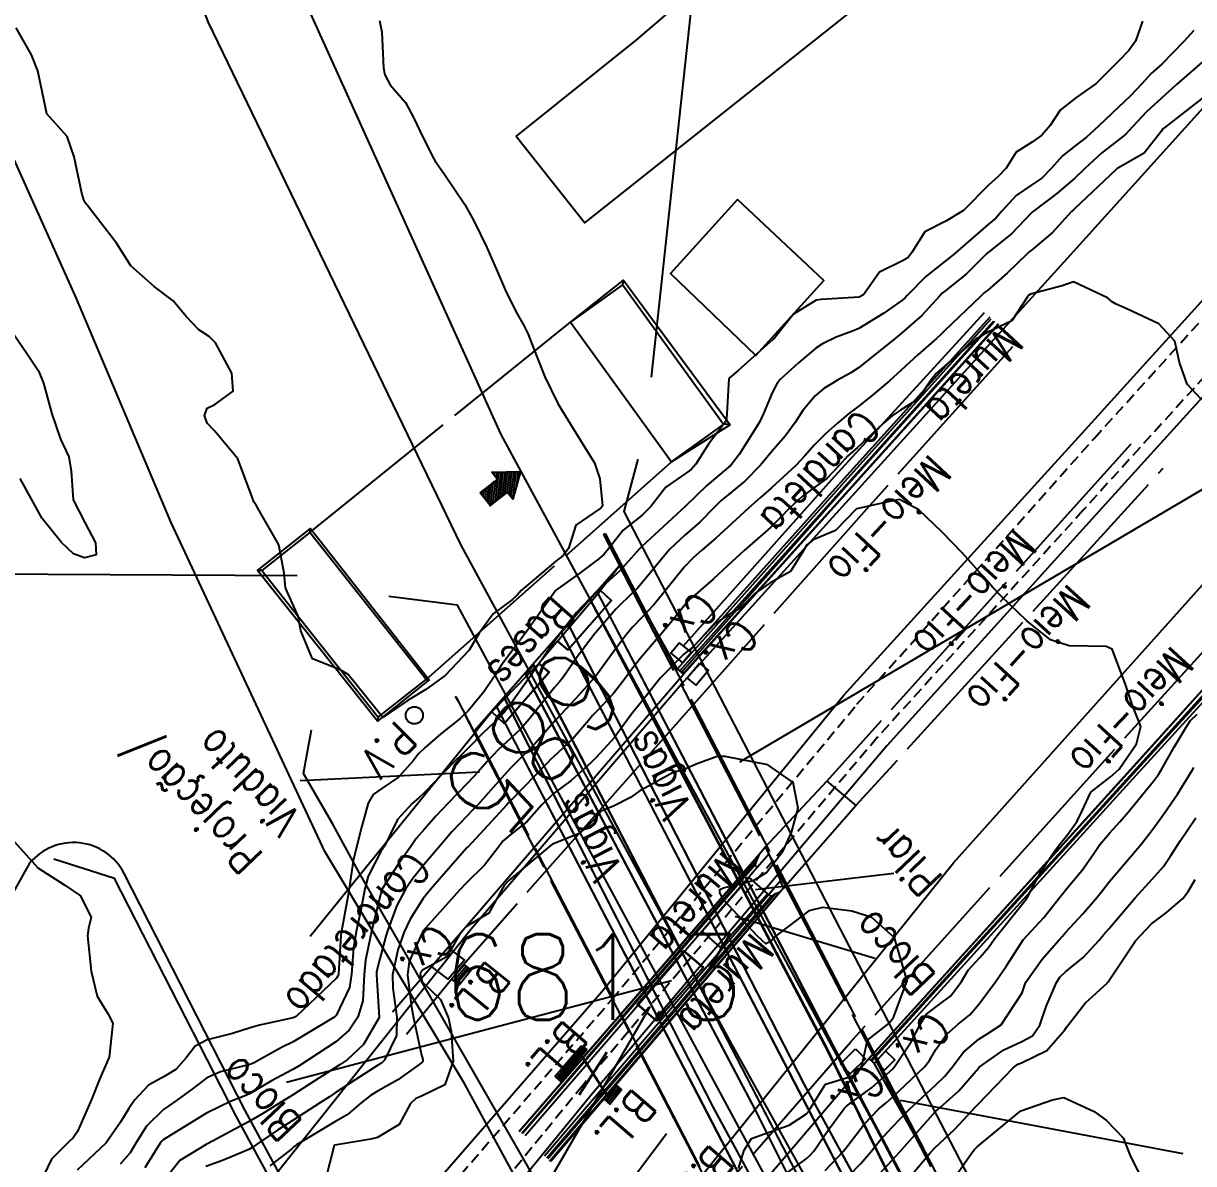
# Model space of a CAD drawing. Header units: metres. Extents: x 292545 to 299085, y 7450245 to 7463078.
# Drawn here: x 297026.9 to 297081.5, y 7452580.2 to 7452633.4 of the extents above; entities that cross this region are included whole.
import ezdxf
from ezdxf.enums import TextEntityAlignment as Align

# ---------------------------------------------------------------- set-up
doc = ezdxf.new("R2010")
doc.units = ezdxf.units.M
for name, pattern in [('CONTINUO', [0]), ('DASHED', [0.75, 0.5, -0.25]), ('TRACEJADO', [8.7, 8, -0.7])]:
    doc.linetypes.add(name, pattern=pattern)
for name, color, linetype in [('B.L.', 45, 'CONTINUO'), ('BASE', 45, 'Continuous'), ('BLOCO', 45, 'Continuous'), ('CAIXA', 45, 'Continuous'), ('CANALETA', 151, 'Continuous'), ('Canteiro', 45, 'DASHED'), ('CONCRETADO', 45, 'CONTINUO'), ('Cotas', 45, 'Continuous'), ('Curvas de Nivel 1m', 11, 'Continuous'), ('Curvas de Nivel 5m', 15, 'Continuous'), ('Edificações', 30, 'Continuous'), ('Linha Férrea', 20, 'Continuous'), ('MEIO-FIO', 45, 'Continuous'), ('MURETA', 30, 'Continuous'), ('P.V.', 45, 'CONTINUO'), ('PASSEIO', 45, 'CONTINUO'), ('Pontes e viadutos', 190, 'Continuous'), ('Pontos Cotados', 45, 'Continuous'), ('TEXTO', 45, 'Continuous'), ('VIADUTO', 190, 'Continuous'), ('Vias Primárias', 230, 'Continuous'), ('VIGA', 190, 'Continuous')]:
    doc.layers.add(name, color=color, linetype=linetype)
doc.styles.add('ROMANS', font='romans', dxfattribs={"height": 0.2})
doc.styles.add('SIMPLEX', font='simplex', dxfattribs={"height": 0.2})
doc.styles.add('Style-STANDARD', font='STANDARD.shx')

# ---------------------------------------------------------------- blocks, each defined once
blk = doc.blocks.new('ELVTXT_47')
at = {"layer": 'Pontos Cotados', "linetype": 'Continuous', "style": 'Style-STANDARD'}
for s, height, p in [('681.3', 4, (0, 4)), ('x', 3, (0, 0))]:
    blk.add_text(s, height=height, dxfattribs=at).set_placement(p, align=Align.MIDDLE_CENTER)

msp = doc.modelspace()

# ---------------------------------------------------------------- hatches: boundary and pattern name
at = {"layer": 'TEXTO'}
msp.add_hatch(color=256, dxfattribs=at).paths.add_polyline_path([(297048.248, 7452611.518), (297049.048, 7452612.142), (297048.784, 7452612.481), (297050.13, 7452612.515), (297049.766, 7452611.219), (297049.502, 7452611.558), (297048.701, 7452610.935)])

# ---------------------------------------------------------------- linework, layer by layer
at = {"layer": 'B.L.', "linetype": 'CONTINUO'}
for points in [[(297046.897, 7452588.801, 681.528), (297047.255, 7452588.554, 681.563), (297047.824, 7452589.246, 681.562), (297047.511, 7452589.477, 681.537)], [(297052.96, 7452585.689, 681.404), (297051.74, 7452584.264, 681.405), (297051.998, 7452584.042, 681.387), (297053.217, 7452585.53, 681.326)]]:
    msp.add_polyline3d(points, close=True, dxfattribs=at)
for points in [[(297047.001, 7452588.729, 0), (297047.595, 7452589.415, 0)], [(297047.076, 7452588.677, 0), (297047.667, 7452589.361, 0)], [(297047.15, 7452588.626, 0), (297047.74, 7452589.307, 0)], [(297051.801, 7452584.212, 0), (297053.011, 7452585.657, 0)], [(297051.869, 7452584.153, 0), (297053.089, 7452585.609, 0)], [(297051.937, 7452584.094, 0), (297053.166, 7452585.562, 0)], [(297054.021, 7452583.213, 681.628), (297054.292, 7452582.982, 681.665), (297054.833, 7452583.668, 681.673), (297054.587, 7452583.877, 681.628)], [(297054.641, 7452583.831, 0), (297054.088, 7452583.156, 0)], [(297054.71, 7452583.772, 0), (297054.157, 7452583.098, 0)], [(297054.778, 7452583.714, 0), (297054.225, 7452583.039, 0)]]:
    msp.add_polyline3d(points, dxfattribs=at)
at = {"layer": 'BASE', "linetype": 'CONTINUO'}
for points in [[(297051.849, 7452604.599, 687.35), (297052.336, 7452604.191, 687.337), (297054.348, 7452606.49, 687.35), (297053.862, 7452606.96, 687.358)], [(297052.335, 7452604.183, 686.635), (297051.849, 7452604.599, 687.35), (297053.862, 7452606.96, 687.358), (297054.368, 7452606.486, 686.682)], [(297052.336, 7452604.191, 687.337), (297052.335, 7452604.183, 686.635), (297054.368, 7452606.486, 686.682), (297054.348, 7452606.49, 687.35)], [(297048.792, 7452601.296, 687.377), (297049.366, 7452600.758, 687.323), (297051.443, 7452603.146, 687.34), (297050.987, 7452603.553, 687.358)], [(297049.366, 7452600.755, 686.645), (297048.792, 7452601.296, 687.377), (297050.987, 7452603.553, 687.358), (297051.456, 7452603.141, 686.658)], [(297049.366, 7452600.758, 687.323), (297049.366, 7452600.755, 686.645), (297051.456, 7452603.141, 686.658), (297051.443, 7452603.146, 687.34)]]:
    msp.add_polyline3d(points, dxfattribs=at)
at = {"layer": 'BLOCO', "linetype": 'CONTINUO'}
for points in [[(297058.594, 7452591.063, 687.305), (297058.589, 7452591.063, 686.331), (297060.776, 7452593.563, 686.328)], [(297060.775, 7452593.556, 687.333), (297060.776, 7452593.563, 686.328), (297061.655, 7452592.797, 686.35)], [(297061.65, 7452592.797, 687.326), (297061.655, 7452592.797, 686.35), (297059.434, 7452590.298, 686.335)], [(297059.435, 7452590.305, 687.3), (297059.434, 7452590.298, 686.335), (297058.589, 7452591.063, 686.331)], [(297055.577, 7452587.654, 687.281), (297055.571, 7452587.652, 686.316), (297057.746, 7452590.137, 686.334)], [(297057.741, 7452590.121, 687.292), (297057.746, 7452590.137, 686.334), (297058.658, 7452589.358, 686.336)], [(297058.648, 7452589.357, 687.293), (297058.658, 7452589.358, 686.336), (297056.473, 7452586.865, 686.321)], [(297056.473, 7452586.869, 687.274), (297056.473, 7452586.865, 686.321), (297055.571, 7452587.652, 686.316)]]:
    msp.add_polyline3d(points, dxfattribs=at)
for points in [[(297060.775, 7452593.556, 687.333), (297061.65, 7452592.797, 687.326), (297059.435, 7452590.305, 687.3), (297058.594, 7452591.063, 687.305)], [(297058.648, 7452589.357, 687.293), (297057.741, 7452590.121, 687.292), (297055.577, 7452587.654, 687.281), (297056.473, 7452586.869, 687.274)]]:
    msp.add_polyline3d(points, close=True, dxfattribs=at)
at = {"layer": 'CAIXA', "linetype": 'TRACEJADO', "flags": 128}
for points in [[(297040.299, 7452609.667), (297052.464, 7452619.492)], [(297045.723, 7452602.812), (297057.177, 7452612.962)]]:
    msp.add_lwpolyline(points, dxfattribs=at)
at = {"layer": 'CAIXA', "linetype": 'CONTINUO'}
for points in [[(297052.464, 7452619.492, 688.76), (297054.937, 7452621.446, 688.482), (297054.878, 7452621.234, 688.754)], [(297054.937, 7452621.446, 688.482), (297059.912, 7452614.691, 688.482)], [(297059.912, 7452614.691, 688.482), (297057.177, 7452612.962, 688.795)], [(297059.912, 7452614.691, 688.482), (297059.567, 7452614.737, 688.78)], [(297038.059, 7452607.895, 689.422), (297037.858, 7452607.887, 688.833), (297040.332, 7452609.847, 688.833)], [(297040.299, 7452609.667, 689.422), (297040.332, 7452609.847, 688.833), (297045.865, 7452602.784, 688.833)], [(297043.483, 7452601.04, 689.378), (297043.458, 7452600.867, 688.833), (297037.858, 7452607.887, 688.833)], [(297045.723, 7452602.812, 689.402), (297045.865, 7452602.784, 688.833), (297043.458, 7452600.867, 688.833)]]:
    msp.add_polyline3d(points, dxfattribs=at)
for points in [[(297052.464, 7452619.492, 0), (297057.177, 7452612.962, 0), (297059.591, 7452614.704, 0), (297054.878, 7452621.234, 0), (297052.464, 7452619.492, 0)], [(297045.723, 7452602.812, 689.402), (297040.299, 7452609.667, 689.422), (297038.059, 7452607.895, 689.422), (297043.483, 7452601.04, 689.378)], [(297057.546, 7452604.524, 683.274), (297057.139, 7452604.027, 683.281), (297057.679, 7452603.584, 683.17), (297058.087, 7452604.081, 683.17)], [(297058.479, 7452603.57, 682.391), (297058.895, 7452603.218, 682.35), (297058.319, 7452602.537, 682.314), (297057.903, 7452602.889, 682.314)], [(297046.737, 7452590.295, 681.673), (297047.513, 7452589.694, 681.673), (297046.748, 7452588.81, 681.74), (297045.972, 7452589.41, 681.676)], [(297065.761, 7452585.563, 681.823), (297066.218, 7452585.103, 681.823), (297065.505, 7452584.396, 681.79), (297065.049, 7452584.856, 681.801)], [(297066.706, 7452584.964, 682.659), (297067.116, 7452584.569, 682.775), (297067.584, 7452585.056, 682.76), (297067.161, 7452585.462, 682.76)]]:
    msp.add_polyline3d(points, close=True, dxfattribs=at)
at = {"layer": 'CANALETA', "linetype": 'CONTINUO'}
for points in [[(297057.729, 7452604.374, 683.253), (297064.779, 7452612.276, 683.923), (297071.779, 7452619.933, 684.595)], [(297058.019, 7452604.137, 683.271), (297065.09, 7452612.038, 683.928), (297072.045, 7452619.733, 684.628)]]:
    msp.add_polyline3d(points, dxfattribs=at)
at = {"layer": 'Canteiro'}
msp.add_lwpolyline([(296965.525, 7452477.315), (296980.082, 7452495.943), (296988.612, 7452506.559), (296999.797, 7452520.827), (297004.971, 7452526.862), (297014.274, 7452538.309), (297022.206, 7452548.543), (297032.439, 7452561.994), (297039.026, 7452570.042), (297054.387, 7452587.873), (297065.824, 7452601.647), (297076.904, 7452614.075), (297090.887, 7452629.507), (297104.906, 7452644.836), (297113.475, 7452654.545, 0.092628), (297117.862, 7452661.892, -0.917378), (297121.368, 7452658.425, -6.52555)], format="xyb", dxfattribs=at)
msp.add_lwpolyline([(297121.368, 7452658.425), (297102.189, 7452638.964), (297089.107, 7452624.746), (297076.369, 7452610.695), (297066.772, 7452600.093), (297053.03, 7452583.853), (297037.43, 7452564.766), (297025.145, 7452548.314), (297016.688, 7452535.786), (297008.023, 7452522.222), (297000.877, 7452510.482), (296993.249, 7452496.573), (296986.656, 7452484.456), (296979.126, 7452471.089), (296968.565, 7452452.39)], dxfattribs=at)
at = {"layer": 'CONCRETADO', "linetype": 'CONTINUO'}
for points in [[(297057.448, 7452603.288, 682.261), (297054.755, 7452608.129, 687.429)], [(297044.149, 7452587.297, 681.724), (297057.727, 7452603.056, 682.261)], [(297040.313, 7452590.823, 687.117), (297047.993, 7452600.309, 687.381)], [(297056.144, 7452573.093, 681.611), (297066.378, 7452585.108, 681.804)], [(297066.615, 7452584.893, 681.804), (297069.298, 7452580.111, 687.363)]]:
    msp.add_polyline3d(points, dxfattribs=at)
at = {"layer": 'Curvas de Nivel 1m', "flags": 128}
for points, elevation in [([(297043.544, 7452633.569), (297043.647, 7452633.034), (297043.727, 7452631.354), (297043.79, 7452631.033), (297044.038, 7452630.569), (297044.76, 7452629.749), (297045.145, 7452629.013), (297045.428, 7452628.42), (297046.005, 7452627.256), (297046.149, 7452626.999), (297046.568, 7452626.42), (297047.525, 7452624.984), (297047.965, 7452624.184), (297048.547, 7452622.974), (297049.041, 7452621.864), (297049.419, 7452620.965), (297049.913, 7452619.991), (297050.286, 7452619.334), (297050.465, 7452618.952), (297050.867, 7452617.92), (297051.252, 7452616.939), (297051.864, 7452615.697), (297052.325, 7452614.925), (297053.159, 7452613.597), (297053.581, 7452612.913), (297053.822, 7452612.178), (297053.945, 7452610.909), (297053.893, 7452610.818), (297053.801, 7452610.758), (297052.702, 7452610.013), (297052.359, 7452608.924), (297052.115, 7452608.591), (297051.777, 7452608.327), (297050.16, 7452606.954), (297049.97, 7452606.746), (297049.756, 7452606.532), (297048.851, 7452605.864), (297048.194, 7452604.975), (297048.032, 7452604.674), (297047.725, 7452604.181), (297046.607, 7452602.997), (297045.706, 7452602.344), (297044.875, 7452601.844), (297043.693, 7452601.03), (297042.08, 7452603.046), (297041.715, 7452603.254), (297040.42, 7452603.77), (297039.873, 7452605.078), (297039.743, 7452605.759), (297039.161, 7452607.086), (297039.091, 7452607.765), (297038.853, 7452609.089), (297037.81, 7452610.909), (297037.685, 7452611.101), (297037.599, 7452611.318), (297036.939, 7452613.109), (297035.846, 7452614.418), (297035.501, 7452614.777), (297035.377, 7452615.127), (297035.511, 7452615.472), (297035.861, 7452615.638), (297036.713, 7452616.269), (297036.648, 7452617.112), (297035.897, 7452618.516), (297035.6, 7452618.824), (297035.113, 7452619.132), (297034.517, 7452619.749), (297033.916, 7452620.485), (297033.032, 7452621.159), (297031.942, 7452622.118), (297031.27, 7452623.177), (297029.97, 7452624.875), (297029.827, 7452625.048), (297029.752, 7452625.193), (297029.659, 7452625.514), (297029.3, 7452627.201), (297028.97, 7452628.163), (297028.023, 7452629.22), (297027.608, 7452631.224), (297027.314, 7452631.968), (297026.589, 7452633.235)], 689), ([(297079.142, 7452633.544), (297078.816, 7452632.612), (297078.505, 7452632.169), (297078.054, 7452631.706), (297076.992, 7452630.636), (297076.036, 7452629.957), (297075.299, 7452629.389), (297074.839, 7452628.662), (297074.457, 7452628.224), (297074.011, 7452627.904), (297073.252, 7452627.429), (297072.784, 7452626.682), (297072.396, 7452626.279), (297071.985, 7452625.905), (297070.792, 7452624.708), (297069.968, 7452624.208), (297068.994, 7452623.698), (297068.388, 7452622.736), (297068.196, 7452622.49), (297067.947, 7452622.344), (297066.873, 7452621.822), (297066.123, 7452620.767), (297065.922, 7452620.649), (297064.156, 7452620.552), (297063.92, 7452620.513), (297062.859, 7452619.855), (297062.029, 7452618.809), (297061.97, 7452618.741), (297061.902, 7452618.677), (297060.265, 7452617.212), (297059.883, 7452616.893), (297059.857, 7452616.867), (297059.849, 7452616.84), (297059.741, 7452614.955), (297059.689, 7452614.842), (297058.897, 7452613.794), (297058.3, 7452612.855), (297058.082, 7452612.605), (297057.826, 7452612.419), (297056.913, 7452611.777), (297056.205, 7452610.884), (297055.799, 7452610.482), (297054.91, 7452609.78), (297054.224, 7452608.906), (297054.029, 7452608.659), (297053.778, 7452608.437), (297052.911, 7452607.779), (297051.763, 7452606.955), (297051.736, 7452606.93), (297050.918, 7452605.769), (297050.347, 7452604.951), (297049.725, 7452604.122), (297049.222, 7452603.46), (297048.918, 7452602.968), (297048.435, 7452602.244), (297047.697, 7452601.35), (297047.305, 7452600.986), (297046.414, 7452600.267), (297045.672, 7452599.626), (297045.356, 7452599.325), (297045.115, 7452599.015), (297044.429, 7452598.249), (297043.65, 7452597.71), (297043.244, 7452597.437), (297043.021, 7452597.036), (297042.713, 7452595.952), (297042.483, 7452595.041), (297042.314, 7452594.334), (297042.122, 7452593.045), (297042.058, 7452592.576), (297041.77, 7452591.048), (297041.746, 7452590.872), (297041.624, 7452589.049), (297041.613, 7452588.978), (297041.541, 7452588.858), (297039.662, 7452587.078), (297039.522, 7452587.011), (297037.947, 7452586.668), (297037.517, 7452586.535), (297036.678, 7452586.276), (297035.511, 7452585.986), (297034.95, 7452585.694), (297034.526, 7452585.14), (297034.042, 7452584.597), (297033.49, 7452584.269), (297032.768, 7452583.873), (297032.11, 7452583.164), (297031.852, 7452582.783), (297031.463, 7452582.137), (297030.794, 7452581.18), (297029.44, 7452579.897)], 688), ([(297081.539, 7452633.11), (297081.083, 7452632.585), (297080.052, 7452631.53), (297079.558, 7452631.095), (297079.118, 7452630.609), (297078.592, 7452630.059), (297078.032, 7452629.522), (297077.098, 7452628.634), (297076.534, 7452628.123), (297076.009, 7452627.716), (297075.409, 7452627.249), (297074.893, 7452626.661), (297074.449, 7452626.205), (297073.985, 7452625.892), (297073.257, 7452625.4), (297072.6, 7452624.684), (297072.306, 7452624.35), (297071.967, 7452624.057), (297070.399, 7452622.713), (297070.165, 7452622.502), (297069.947, 7452622.334), (297069.04, 7452621.626), (297068.168, 7452620.738), (297068.051, 7452620.61), (297067.921, 7452620.501), (297067.073, 7452619.911), (297065.907, 7452619.197), (297065.612, 7452619.067), (297064.86, 7452618.78), (297064.209, 7452618.478), (297063.898, 7452618.276), (297063.102, 7452617.586), (297062.247, 7452616.806), (297062.087, 7452616.601), (297061.874, 7452616.185), (297061.459, 7452615.216), (297061.271, 7452614.819), (297060.321, 7452613.316), (297059.963, 7452612.838), (297059.902, 7452612.768), (297059.831, 7452612.713), (297058.812, 7452611.856), (297057.803, 7452610.878), (297055.784, 7452609.014), (297055.719, 7452608.955), (297055.663, 7452608.891), (297054.772, 7452607.901), (297053.764, 7452606.983), (297053.723, 7452606.951), (297053.674, 7452606.911), (297052.737, 7452605.931), (297051.951, 7452604.928), (297051.863, 7452604.798), (297051.73, 7452604.609), (297050.576, 7452602.947), (297049.701, 7452601.72), (297049.378, 7452601.281), (297049.083, 7452600.966), (297048.363, 7452600.293), (297047.672, 7452599.583), (297047.366, 7452599.286), (297047.062, 7452598.989), (297045.648, 7452597.533), (297045.382, 7452597.277), (297045.069, 7452597.016), (297044.39, 7452596.264), (297043.771, 7452595.028), (297043.714, 7452594.927), (297043.61, 7452594.768), (297043.017, 7452593.617), (297042.863, 7452593.037), (297042.658, 7452591.963), (297042.462, 7452591.041), (297042.332, 7452590.272), (297042.24, 7452589.043), (297042.147, 7452588.433), (297041.524, 7452587.117), (297041.459, 7452587.051), (297039.511, 7452585.894), (297038.976, 7452585.618), (297038.022, 7452585.095), (297037.696, 7452584.902), (297037.499, 7452584.826), (297036.119, 7452584.495), (297035.489, 7452584.204), (297034.876, 7452583.742), (297034.067, 7452583.144), (297033.714, 7452582.904), (297033.469, 7452582.73), (297032.668, 7452581.951), (297032.181, 7452581.163), (297031.908, 7452580.706), (297031.443, 7452580.178)], 687), ([(297082.055, 7452631.738), (297080.735, 7452630.59), (297080.036, 7452629.948), (297079.327, 7452629.31), (297078.686, 7452628.613), (297078.371, 7452628.263), (297078.013, 7452627.986), (297077.25, 7452627.386), (297076.441, 7452626.643), (297075.989, 7452626.216), (297075.152, 7452625.487), (297074.056, 7452624.669), (297074.011, 7452624.632), (297073.972, 7452624.591), (297073.03, 7452623.611), (297071.954, 7452622.751), (297071.885, 7452622.691), (297070.92, 7452621.723), (297069.926, 7452620.941), (297069.802, 7452620.844), (297069.684, 7452620.722), (297068.848, 7452619.797), (297067.905, 7452618.969), (297067.619, 7452618.744), (297065.889, 7452617.356), (297065.539, 7452617.121), (297064.917, 7452616.78), (297064.279, 7452616.384), (297063.872, 7452616.046), (297063.297, 7452615.36), (297062.941, 7452614.799), (297062.479, 7452614.171), (297061.839, 7452613.44), (297061.317, 7452612.818), (297060.59, 7452612.06), (297059.812, 7452611.421), (297059.491, 7452611.16), (297059.181, 7452610.846), (297058.493, 7452610.156), (297057.79, 7452609.551), (297057.082, 7452608.871), (297055.767, 7452607.279), (297055.582, 7452607.074), (297055.396, 7452606.894), (297054.571, 7452606.082), (297053.736, 7452605.113), (297053.643, 7452605.003), (297053.568, 7452604.912), (297052.775, 7452603.867), (297052.125, 7452602.926), (297051.941, 7452602.697), (297051.708, 7452602.426), (297050.522, 7452600.948), (297050.138, 7452600.502), (297049.68, 7452600.072), (297049.095, 7452599.542), (297048.562, 7452598.971), (297048.145, 7452598.489), (297047.653, 7452597.959), (297046.712, 7452596.994), (297046.195, 7452596.442), (297045.625, 7452595.809), (297045.255, 7452595.377), (297045, 7452595.016), (297044.43, 7452594.196), (297043.676, 7452593.029), (297043.651, 7452592.97), (297043.59, 7452592.774), (297043.249, 7452591.361), (297043.17, 7452591.034), (297042.885, 7452589.705), (297042.832, 7452589.037), (297042.764, 7452587.805), (297042.537, 7452587.04), (297042.129, 7452586.432), (297041.511, 7452585.89), (297040.25, 7452585.069), (297039.798, 7452584.776), (297039.496, 7452584.599), (297038.511, 7452584.066), (297037.478, 7452583.469), (297037.228, 7452583.353), (297036.623, 7452583.113), (297035.467, 7452582.553), (297034.581, 7452582.02), (297033.455, 7452581.313), (297033.369, 7452581.235), (297033.314, 7452581.151), (297032.601, 7452579.999)], 686), ([(297081.866, 7452615.909), (297081.231, 7452616.586), (297080.867, 7452617.611), (297080.651, 7452618.593), (297079.911, 7452619.409), (297078.421, 7452620.112), (297077.92, 7452620.322), (297077.738, 7452620.439), (297077.515, 7452620.626), (297075.934, 7452621.373), (297075.396, 7452621.19), (297073.925, 7452620.796), (297073.842, 7452620.753), (297073.782, 7452620.671), (297073.048, 7452619.542), (297071.906, 7452619.009), (297071.371, 7452618.698), (297069.89, 7452617.419), (297069.519, 7452617.091), (297069.244, 7452616.726), (297068.702, 7452615.901), (297067.862, 7452615.373), (297067.477, 7452615.128), (297067.053, 7452614.752), (297065.842, 7452613.633), (297065.387, 7452613.224), (297064.974, 7452612.779), (297064.418, 7452612.19), (297063.817, 7452611.757), (297063.264, 7452611.343), (297062.67, 7452610.801), (297062.245, 7452610.359), (297061.794, 7452609.904), (297060.563, 7452608.828), (297059.776, 7452608.107), (297059.121, 7452607.495), (297058.378, 7452606.854), (297058.042, 7452606.573), (297057.754, 7452606.249), (297057.142, 7452605.468), (297056.64, 7452604.876), (297055.722, 7452603.808), (297055.321, 7452603.29), (297055.044, 7452602.897), (297054.461, 7452602.147), (297053.697, 7452601.345), (297053.483, 7452601.124), (297053.309, 7452600.914), (297052.571, 7452600.03), (297051.667, 7452599.202), (297051.525, 7452599.072), (297051.398, 7452598.934), (297049.645, 7452597.127), (297049.564, 7452597.04), (297049.493, 7452596.961), (297048.605, 7452595.993), (297047.662, 7452594.98), (297047.637, 7452594.955), (297047.612, 7452594.924), (297045.931, 7452593.005), (297045.589, 7452592.587), (297044.974, 7452591.621), (297044.698, 7452591.019), (297044.398, 7452590.184), (297044.152, 7452589.024), (297044.162, 7452588.399), (297044.352, 7452587.022), (297044.345, 7452586.192), (297043.781, 7452585.027), (297043.631, 7452584.899), (297043.5, 7452584.813), (297042.417, 7452584.113), (297041.48, 7452583.505), (297041.207, 7452583.324), (297040.796, 7452583.06), (297039.464, 7452582.202), (297038.781, 7452581.766), (297037.812, 7452581.096), (297037.6, 7452580.949), (297037.449, 7452580.866), (297036.216, 7452580.344), (297035.437, 7452580.072)], 684), ([(297026.26, 7452619.236), (297027.108, 7452618.01), (297027.627, 7452617.223), (297027.874, 7452616.645), (297028.261, 7452615.214), (297028.656, 7452614.022), (297029.047, 7452613.202), (297029.16, 7452612.533), (297029.254, 7452611.198), (297029.797, 7452610.142), (297030.286, 7452609.185), (297030.331, 7452608.631), (297029.776, 7452608.478), (297029.259, 7452608.679), (297028.713, 7452609.206), (297027.799, 7452610.32), (297027.307, 7452611.225), (297026.785, 7452612.192)], 689), ([(297062.51, 7452579.731), (297063.448, 7452580.432), (297063.646, 7452580.592), (297063.805, 7452580.786), (297064.48, 7452581.762), (297065.223, 7452582.773), (297065.344, 7452582.902), (297065.475, 7452582.989), (297066.496, 7452583.747), (297067.492, 7452584.629), (297067.597, 7452584.748), (297068.353, 7452585.889), (297068.793, 7452586.727), (297069.069, 7452587.183), (297069.531, 7452587.539), (297070.208, 7452588.042), (297070.699, 7452588.708), (297071.016, 7452589.24), (297071.56, 7452589.82), (297071.962, 7452590.299), (297072.24, 7452590.69), (297073.59, 7452592.392), (297073.717, 7452592.544), (297073.798, 7452592.668), (297074.412, 7452593.855), (297074.953, 7452594.657), (297075.229, 7452595.044), (297075.626, 7452595.539), (297076.097, 7452596.185), (297076.319, 7452596.643), (297076.744, 7452597.547), (297077.659, 7452598.258), (297078.06, 7452598.624), (297078.863, 7452599.8), (297079.071, 7452600.606), (297078.669, 7452601.64), (297078.343, 7452602.614), (297077.729, 7452604.218), (297077.457, 7452604.351), (297075.73, 7452604.377), (297074.859, 7452604.659), (297073.746, 7452605.549), (297072.556, 7452606.688), (297072.17, 7452607.097), (297071.771, 7452607.556), (297070.741, 7452608.71), (297069.793, 7452609.682), (297068.71, 7452610.731), (297067.81, 7452611.202), (297067.427, 7452611.127), (297065.803, 7452610.77), (297064.818, 7452609.755), (297063.788, 7452609.319), (297063.49, 7452609.089), (297063.311, 7452608.795), (297062.726, 7452607.848), (297061.768, 7452607.32), (297061.06, 7452606.821), (297060.417, 7452606.166), (297059.747, 7452605.78), (297059.187, 7452605.4), (297058.666, 7452604.851), (297058.217, 7452604.367), (297057.724, 7452603.965), (297056.649, 7452602.876), (297055.701, 7452601.69), (297055.343, 7452601.247), (297055.08, 7452600.896), (297054.499, 7452600.083), (297053.667, 7452599.18), (297053.533, 7452599.044), (297053.409, 7452598.913), (297052.491, 7452598.085), (297051.648, 7452597.473), (297051.108, 7452596.938), (297050.424, 7452596.155), (297049.621, 7452595.53), (297049.314, 7452595.266), (297049.075, 7452594.965), (297048.441, 7452594.135), (297047.596, 7452593.29), (297047.29, 7452592.985), (297045.573, 7452591.055), (297045.556, 7452591.027), (297045.546, 7452591.01), (297044.936, 7452589.633), (297044.844, 7452589.017), (297045.034, 7452587.509), (297045.128, 7452587.014), (297045.505, 7452585.268), (297045.564, 7452585.069), (297045.574, 7452585.009), (297045.555, 7452584.956), (297045.501, 7452584.909), (297044.393, 7452584.118), (297043.481, 7452583.6), (297043.121, 7452583.391), (297042.687, 7452583.038), (297042.037, 7452582.475), (297041.464, 7452582.151), (297039.666, 7452581.077), (297039.547, 7452580.983), (297039.45, 7452580.888), (297038.425, 7452580.103)], 683), ([(297064.341, 7452579.88), (297065.181, 7452580.773), (297065.305, 7452580.921), (297065.457, 7452581.131), (297066.168, 7452582.061), (297066.846, 7452582.756), (297067.183, 7452583.046), (297067.478, 7452583.306), (297068.968, 7452584.728), (297069.201, 7452585.019), (297069.505, 7452585.528), (297070.004, 7452586.226), (297070.548, 7452586.71), (297071.085, 7452587.147), (297071.533, 7452587.659), (297072.281, 7452588.689), (297072.794, 7452589.442), (297073.573, 7452590.646), (297074.543, 7452591.701), (297075.302, 7452592.653), (297075.425, 7452592.821), (297075.597, 7452593.027), (297076.339, 7452593.909), (297076.848, 7452594.638), (297077.159, 7452595.095), (297077.628, 7452595.645), (297078.095, 7452596.164), (297078.472, 7452596.618), (297079.657, 7452598.053), (297079.891, 7452598.367), (297080.031, 7452598.596), (297080.624, 7452599.639), (297081.184, 7452600.585), (297081.382, 7452600.888), (297081.692, 7452601.193)], 684), ([(297060.293, 7452579.978), (297060.562, 7452580.829), (297060.91, 7452581.374), (297061.46, 7452581.574), (297062.664, 7452582.001), (297063.47, 7452582.522), (297063.598, 7452582.662), (297063.658, 7452582.788), (297064.35, 7452583.916), (297065.488, 7452584.258), (297065.841, 7452584.415), (297066.045, 7452584.764), (297066.309, 7452585.964), (297067.312, 7452586.743), (297067.526, 7452587.026), (297067.991, 7452588.283), (297068.165, 7452588.734), (297067.573, 7452590.74), (297066.52, 7452591.693), (297065.585, 7452591.99), (297064.217, 7452592.154), (297063.585, 7452592.012), (297062.007, 7452590.813), (297061.806, 7452590.579), (297061.568, 7452590.469), (297061.179, 7452590.824), (297059.59, 7452592.514), (297059.419, 7452592.842), (297059.431, 7452593.005), (297059.595, 7452593.079), (297061.002, 7452593.423), (297061.603, 7452593.788), (297062.388, 7452594.808), (297062.766, 7452595.662), (297063.073, 7452596.799), (297062.844, 7452597.992), (297061.663, 7452598.82), (297059.669, 7452599.216), (297059.305, 7452599.207), (297058.328, 7452598.853), (297057.873, 7452598.646), (297057.66, 7452598.578), (297057.255, 7452598.462), (297055.65, 7452597.572), (297055.25, 7452597.291), (297054.501, 7452596.901), (297053.887, 7452596.659), (297053.635, 7452596.352), (297052.91, 7452595.631), (297051.616, 7452595.113), (297051.503, 7452595.043), (297051.378, 7452594.934), (297049.598, 7452593.441), (297049.367, 7452593.19), (297049.235, 7452592.964), (297048.65, 7452591.901), (297047.576, 7452591.262), (297047.328, 7452590.984), (297046.684, 7452589.865), (297045.546, 7452589.231), (297045.451, 7452589.104), (297045.438, 7452589.011), (297045.54, 7452588.687), (297046.395, 7452587.86), (297046.769, 7452586.991), (297046.894, 7452586.367), (297046.985, 7452584.988), (297046.598, 7452583.882), (297045.478, 7452583.338), (297045.244, 7452583.245), (297044.99, 7452583.015), (297044.46, 7452582.023), (297043.457, 7452581.428), (297043.145, 7452581.344), (297041.453, 7452581.064), (297041.434, 7452581.05), (297041.018, 7452579.467)], 682), ([(297066.679, 7452579.513), (297067.447, 7452580.35), (297067.643, 7452580.554), (297067.815, 7452580.745), (297069.472, 7452582.617), (297069.524, 7452582.667), (297069.578, 7452582.719), (297070.583, 7452583.608), (297071.493, 7452584.663), (297071.527, 7452584.699), (297072.672, 7452585.516), (297073.511, 7452585.901), (297074.012, 7452586.169), (297074.351, 7452586.662), (297074.653, 7452587.538), (297075.128, 7452588.654), (297075.292, 7452588.908), (297075.551, 7452589.158), (297076.376, 7452589.826), (297077.123, 7452590.635), (297077.331, 7452590.877), (297077.578, 7452591.168), (297078.798, 7452592.612), (297079.602, 7452593.489), (297080.126, 7452594.077), (297080.474, 7452594.591), (297080.918, 7452595.292), (297081.639, 7452596.344)], 686), ([(297026.509, 7452595.231), (297027.605, 7452594.007), (297028.862, 7452593.207), (297029.588, 7452592.706), (297030.087, 7452591.701), (297029.964, 7452591.194), (297029.917, 7452590.845), (297030.086, 7452589.192), (297030.367, 7452588.024), (297030.889, 7452587.18), (297031.096, 7452586.754), (297030.929, 7452585.179), (297030.491, 7452584.182), (297030.112, 7452583.19), (297029.458, 7452581.709), (297029.255, 7452581.402), (297029.034, 7452581.204), (297028.247, 7452580.41), (297027.671, 7452579.218), (297027.58, 7452579.069), (297027.429, 7452578.971), (297026.378, 7452578.27)], 689), ([(297068.431, 7452579.742), (297069.255, 7452580.723), (297069.455, 7452580.941), (297070.374, 7452581.801), (297071.208, 7452582.703), (297071.337, 7452582.838), (297071.476, 7452582.985), (297073.119, 7452584.676), (297073.328, 7452584.84), (297073.497, 7452584.91), (297074.68, 7452585.483), (297075.52, 7452586.443), (297075.604, 7452586.567), (297075.66, 7452586.649), (297076.474, 7452587.7), (297077.492, 7452588.631), (297077.519, 7452588.655), (297077.544, 7452588.683), (297078.823, 7452590.611), (297079.575, 7452591.405), (297080.257, 7452591.919), (297081.023, 7452592.586), (297081.274, 7452592.905), (297081.602, 7452593.472)], 687), ([(297070.474, 7452579.673), (297071.187, 7452580.703), (297071.301, 7452580.855), (297071.456, 7452580.998), (297073.473, 7452582.67), (297074.95, 7452583.183), (297075.479, 7452583.283), (297076.896, 7452582.636), (297077.469, 7452582.216), (297078.246, 7452581.403), (297078.56, 7452580.613), (297079.427, 7452578.855)], 688)]:
    msp.add_lwpolyline(points, dxfattribs=dict(at, elevation=elevation))
at = {"layer": 'Curvas de Nivel 5m', "elevation": 685, "flags": 128}
for points in [[(297082.037, 7452630.023), (297080.199, 7452628.598), (297080.1, 7452628.521), (297080.02, 7452628.396), (297079.228, 7452627.384), (297077.994, 7452626.681), (297077.958, 7452626.656), (297077.915, 7452626.621), (297075.974, 7452624.779), (297075.905, 7452624.719), (297075.836, 7452624.651), (297074.953, 7452623.671), (297073.955, 7452622.84), (297073.861, 7452622.764), (297073.766, 7452622.672), (297072.84, 7452621.78), (297071.927, 7452620.984), (297071.767, 7452620.85), (297071.598, 7452620.695), (297069.907, 7452619.083), (297069.725, 7452618.902), (297069.53, 7452618.724), (297068.663, 7452617.965), (297067.888, 7452617.242), (297067.338, 7452616.748), (297066.556, 7452616.077), (297065.864, 7452615.53), (297065.426, 7452615.208), (297064.916, 7452614.779), (297064.358, 7452614.274), (297063.843, 7452613.755), (297063.387, 7452613.245), (297062.974, 7452612.799), (297062.38, 7452612.249), (297061.817, 7452611.744), (297061.325, 7452611.302), (297060.778, 7452610.825), (297059.794, 7452609.923), (297059.237, 7452609.397), (297058.608, 7452608.852), (297058.17, 7452608.465), (297057.775, 7452608.058), (297056.812, 7452606.874), (297056.351, 7452606.284), (297055.744, 7452605.645), (297055.364, 7452605.268), (297055.054, 7452604.897), (297054.487, 7452604.141), (297053.715, 7452603.076), (297053.643, 7452602.981), (297053.59, 7452602.911), (297052.704, 7452601.919), (297051.779, 7452600.929), (297051.735, 7452600.887), (297051.691, 7452600.833), (297050.806, 7452599.813), (297049.954, 7452598.956), (297049.66, 7452598.658), (297048.853, 7452597.766), (297048.143, 7452596.975), (297047.902, 7452596.715), (297047.635, 7452596.435), (297046.927, 7452595.687), (297046.332, 7452594.999), (297045.604, 7452594.14), (297045.1, 7452593.513), (297044.758, 7452593.018), (297044.351, 7452592.257), (297043.908, 7452591.027), (297043.831, 7452590.766), (297043.554, 7452589.759), (297043.412, 7452589.164), (297043.403, 7452589.031), (297043.523, 7452587.03), (297042.791, 7452585.757), (297042.034, 7452585.045), (297041.714, 7452584.833), (297041.498, 7452584.692), (297040.503, 7452584.05), (297039.478, 7452583.394), (297039.282, 7452583.276), (297038.969, 7452583.085), (297038.048, 7452582.513), (297037.464, 7452582.168), (297035.517, 7452581.129), (297035.475, 7452581.107), (297035.452, 7452581.101), (297034.229, 7452580.355), (297033.435, 7452579.337)], [(297065.436, 7452579.616), (297066.001, 7452580.208), (297066.468, 7452580.76), (297066.91, 7452581.304), (297067.465, 7452581.911), (297068.278, 7452582.738), (297069.484, 7452583.867), (297069.923, 7452584.281), (297070.269, 7452584.712), (297070.8, 7452585.411), (297071.513, 7452586.019), (297071.937, 7452586.273), (297072.558, 7452586.684), (297073.538, 7452588.182), (297073.655, 7452588.556), (297073.71, 7452588.668), (297074.471, 7452589.749), (297075.259, 7452590.653), (297075.408, 7452590.819), (297075.576, 7452591.003), (297076.364, 7452591.863), (297077.029, 7452592.636), (297077.278, 7452592.951), (297077.6, 7452593.357), (297078.661, 7452594.614), (297079.1, 7452595.129), (297079.631, 7452595.813), (297079.959, 7452596.276), (297080.188, 7452596.595), (297080.785, 7452597.456), (297081.473, 7452598.582), (297081.544, 7452598.702)]]:
    msp.add_lwpolyline(points, dxfattribs=at)
at = {"layer": 'Edificações'}
msp.add_lwpolyline([(297060.242, 7452625.208), (297057.118, 7452621.762), (297061.1, 7452617.934), (297064.272, 7452621.425)], close=True, dxfattribs=at)
at = {"layer": 'Linha Férrea', "linetype": 'Continuous'}
for points in [[(296986.447, 7452839.863), (296987.85, 7452820.462), (296989.847, 7452802.164), (296993.146, 7452778.968), (296997.721, 7452756.996), (296998.938, 7452749.95), (297002.788, 7452732.759), (297006.463, 7452717.721), (297013.36, 7452694.789), (297025.037, 7452660.276), (297035.556, 7452633.483), (297047.334, 7452609.071), (297059.971, 7452585.786), (297071.681, 7452564.669), (297085.507, 7452542.644), (297096.556, 7452525.833), (297112.639, 7452504.532), (297125.275, 7452488.714), (297143.336, 7452467.746), (297164.178, 7452446.18), (297182.571, 7452428.512), (297205.263, 7452408.605), (297227.692, 7452390.541), (297249.79, 7452374.802)], [(297270.785, 7452365.652), (297241.957, 7452385.475), (297220.07, 7452401.743), (297195.854, 7452421.933), (297168.63, 7452447.244), (297138.755, 7452478.847), (297124.428, 7452495.755), (297112.875, 7452510.78), (297098.413, 7452531.153), (297087.228, 7452547.7), (297073.827, 7452568.722), (297049.217, 7452614.236), (297036.939, 7452641.432), (297028.122, 7452663.209), (297021.19, 7452683.486)]]:
    msp.add_lwpolyline(points, dxfattribs=at)
at = {"layer": 'MEIO-FIO', "linetype": 'TRACEJADO', "flags": 128}
for points in [[(297044.8, 7452586.247), (297047.449, 7452589.491), (297058.69, 7452602.204), (297066.424, 7452610.935), (297073.386, 7452618.666)], [(297061.562, 7452594.991), (297064.421, 7452598.059), (297072.48, 7452606.999), (297078.621, 7452613.815)], [(297062.402, 7452593.059), (297065.777, 7452596.928), (297073.809, 7452605.737), (297080.115, 7452612.677)], [(297055.332, 7452573.96), (297059.858, 7452579.351), (297065.515, 7452585.874), (297077.691, 7452599.371), (297086.706, 7452609.33)]]:
    msp.add_lwpolyline(points, dxfattribs=at)
at = {"layer": 'MURETA', "linetype": 'CONTINUO'}
for points in [[(297057.448, 7452603.307, 683.28), (297065.14, 7452611.91, 683.981), (297072.089, 7452619.638, 684.655)], [(297057.448, 7452603.307, 683.28), (297057.56, 7452603.207, 683.28), (297065.251, 7452611.81, 683.981), (297072.2, 7452619.538, 684.655)], [(297057.56, 7452603.207, 683.28), (297057.661, 7452603.185, 682.805), (297065.317, 7452611.817, 683.501), (297072.252, 7452619.529, 684.154)], [(297057.661, 7452603.185, 682.805), (297057.752, 7452603.11, 682.566), (297065.443, 7452611.665, 683.257), (297072.423, 7452619.421, 683.929)], [(297057.727, 7452603.056, 682.261), (297065.461, 7452611.641, 683.032), (297072.443, 7452619.394, 683.705)], [(297066.378, 7452585.108, 681.804), (297078.592, 7452598.603, 682.857), (297087.573, 7452608.57, 683.852)], [(297066.465, 7452585.04, 682.256), (297066.389, 7452585.118, 682.035), (297078.602, 7452598.59, 683.09), (297087.568, 7452608.544, 684.05)], [(297066.525, 7452584.998, 682.753), (297066.465, 7452585.04, 682.256), (297078.723, 7452598.492, 683.311), (297087.731, 7452608.443, 684.301)], [(297066.636, 7452584.897, 682.753), (297066.525, 7452584.998, 682.753), (297078.757, 7452598.455, 683.815), (297087.852, 7452608.419, 684.791)], [(297066.636, 7452584.897, 682.753), (297078.868, 7452598.354, 683.815), (297087.963, 7452608.317, 684.791)], [(297057.448, 7452603.307, 683.28), (297057.448, 7452603.288, 682.261), (297057.727, 7452603.056, 682.261), (297057.752, 7452603.11, 682.566)], [(297050.059, 7452581.712, 681.466), (297061.562, 7452594.991, 681.671), (297061.242, 7452594.611, 682.088)], [(297050.059, 7452581.706, 681.88), (297061.242, 7452594.611, 682.088), (297061.114, 7452594.331, 682.362)], [(297061.562, 7452594.991, 681.671), (297061.708, 7452594.657, 681.671), (297061.179, 7452594.045, 682.541), (297061.066, 7452594.143, 682.541)], [(297050.182, 7452581.632, 682.16), (297061.114, 7452594.331, 682.362), (297061.066, 7452594.143, 682.541)], [(297061.066, 7452594.143, 682.541), (297050.222, 7452581.606, 682.347)], [(297061.179, 7452594.045, 682.541), (297050.336, 7452581.508, 682.347)], [(297062.402, 7452593.059, 682.093), (297062.254, 7452593.4, 682.093), (297061.711, 7452592.768, 682.843), (297061.825, 7452592.67, 682.843)], [(297062.035, 7452592.821, 682.621), (297062.248, 7452592.892, 682.371), (297051.485, 7452580.307, 682.089)], [(297062.248, 7452592.892, 682.371), (297062.402, 7452593.059, 682.093), (297051.538, 7452580.296, 681.674)], [(297061.711, 7452592.768, 682.843), (297051.238, 7452580.557, 682.594)], [(297061.825, 7452592.67, 682.843), (297051.351, 7452580.46, 682.594)], [(297061.825, 7452592.67, 682.843), (297062.035, 7452592.821, 682.621), (297051.397, 7452580.425, 682.386)], [(297066.636, 7452584.897, 682.753), (297066.615, 7452584.893, 681.804), (297066.378, 7452585.108, 681.804), (297066.389, 7452585.118, 682.035)]]:
    msp.add_polyline3d(points, dxfattribs=at)
at = {"layer": 'P.V.', "linetype": 'CONTINUO'}
msp.add_circle((297045.173, 7452601.134, 688.973), 0.4, dxfattribs=at)
at = {"layer": 'PASSEIO', "linetype": 'CONTINUO'}
for points in [[(297064.421, 7452598.059, 682.126), (297065.777, 7452596.928, 682.365)], [(297061.708, 7452594.657, 681.671), (297062.254, 7452593.4, 682.093)]]:
    msp.add_polyline3d(points, dxfattribs=at)
at = {"layer": 'Pontes e viadutos'}
for points in [[(297055.595, 7452613.094), (297054.953, 7452610.645), (297075.984, 7452570.006), (297079.493, 7452568.689)], [(297068.633, 7452562.204), (297068.691, 7452566.344), (297047.189, 7452606.273), (297043.979, 7452606.681)], [(297064.495, 7452558.003), (297061.676, 7452559.108), (297057.244, 7452567.014), (297050.574, 7452579.888), (297042.617, 7452593.769), (297041.36, 7452596.047), (297039.995, 7452598.419), (297040.365, 7452600.451)], [(297052.825, 7452551.451), (297053.216, 7452553.713), (297045.18, 7452567.057), (297036.841, 7452582.452), (297031.187, 7452593.518), (297028.346, 7452594.415)]]:
    msp.add_lwpolyline(points, dxfattribs=at)
at = {"layer": 'TEXTO', "linetype": 'CONTINUO', "flags": 128}
for points in [[(297049.593, 7452611.441), (297049.726, 7452612.505)], [(297049.68, 7452611.33), (297049.827, 7452612.507)], [(297049.768, 7452611.226), (297049.928, 7452612.51)], [(297049.949, 7452611.87), (297050.029, 7452612.513)], [(297048.726, 7452610.955), (297048.856, 7452611.992)], [(297048.816, 7452612.481), (297048.812, 7452612.446)], [(297048.838, 7452611.041), (297048.967, 7452612.079)], [(297048.917, 7452612.484), (297048.899, 7452612.334)], [(297048.95, 7452611.128), (297049.119, 7452612.489)], [(297049.018, 7452612.487), (297048.985, 7452612.223)], [(297049.061, 7452611.215), (297049.221, 7452612.492)], [(297049.173, 7452611.302), (297049.322, 7452612.494)], [(297049.284, 7452611.389), (297049.423, 7452612.497)], [(297049.396, 7452611.476), (297049.524, 7452612.5)], [(297049.506, 7452611.553), (297049.625, 7452612.502)], [(297048.298, 7452611.557), (297048.287, 7452611.468)], [(297048.409, 7452611.644), (297048.373, 7452611.357)], [(297048.521, 7452611.731), (297048.46, 7452611.245)], [(297048.633, 7452611.818), (297048.547, 7452611.133)], [(297048.634, 7452611.022), (297048.744, 7452611.905)]]:
    msp.add_lwpolyline(points, dxfattribs=at)
at = {"layer": 'TEXTO', "linetype": 'CONTINUO'}
for points in [[(297060.357, 7452598.962, 0), (297242.317, 7452706.213, 0)], [(297058.972, 7452642.403, 0), (297056.215, 7452616.915, 0)], [(297007.704, 7452607.827, 0), (297039.71, 7452607.659, 0)], [(297048.213, 7452598.481, 0), (297039.848, 7452598.075, 0)], [(297067.552, 7452593.755, 0), (297061.088, 7452592.992, 0)], [(297060.142, 7452591.749, 0), (297066.665, 7452589.794, 0)], [(297057.163, 7452588.737, 0), (297039.206, 7452583.984, 0)], [(297056.154, 7452587.529, 0), (297049.164, 7452575.418, 0)], [(297081.04, 7452580.665, 0), (297067.857, 7452583.157, 0)], [(296922.567, 7452402.08, 0), (297056.939, 7452581.61, 0)]]:
    msp.add_polyline3d(points, dxfattribs=at)
msp.add_polyline3d([(297048.248, 7452611.518, 0), (297049.048, 7452612.142, 0), (297048.784, 7452612.481, 0), (297050.13, 7452612.515, 0), (297049.766, 7452611.219, 0), (297049.502, 7452611.558, 0), (297048.701, 7452610.935, 0)], close=True, dxfattribs=at)
at = {"layer": 'TEXTO'}
msp.add_point((297048.701, 7452610.935), dxfattribs=at)
at = {"layer": 'VIADUTO', "linetype": 'TRACEJADO', "flags": 128}
for points in [[(297054.071, 7452609.615), (297070.109, 7452578.604)], [(297069.291, 7452580.059), (297054.745, 7452608.13)], [(297063.221, 7452570.869), (297047.098, 7452602.017)], [(297062.488, 7452572.34), (297047.984, 7452600.419)]]:
    msp.add_lwpolyline(points, dxfattribs=at)
at = {"layer": 'VIADUTO', "linetype": 'CONTINUO'}
for points in [[(297054.755, 7452608.129, 687.429), (297054.019, 7452609.582, 688.699), (297054.071, 7452609.615, 689.029)], [(297047.984, 7452600.419, 688.738), (297054.745, 7452608.13, 688.71)], [(297054.745, 7452608.13, 688.71), (297054.755, 7452608.129, 687.429), (297053.862, 7452606.96, 687.358)], [(297051.849, 7452604.599, 687.35), (297050.987, 7452603.553, 687.358)], [(297047.993, 7452600.309, 687.381), (297047.147, 7452601.953, 688.833), (297047.098, 7452602.017, 689.041)], [(297048.792, 7452601.296, 687.377), (297047.993, 7452600.309, 687.381), (297047.984, 7452600.419, 688.738)]]:
    msp.add_polyline3d(points, dxfattribs=at)
at = {"layer": 'Vias Primárias'}
for points in [[(297101.995, 7452690.207), (297096.348, 7452674.34), (297092.207, 7452665.649), (297086.556, 7452659.428), (297074.938, 7452649.277), (297055.487, 7452632.633), (297049.92, 7452628.168), (297053.123, 7452624.124), (297067.316, 7452635.411), (297083.7, 7452649.887), (297095.379, 7452661.55, 0.140822), (297099.374, 7452671.212), (297101.542, 7452676.498, -0.249516), (297109.996, 7452676.993, 0.192585)], [(297109.996, 7452676.993, -0.213833), (297112.47, 7452668.548, -0.136008), (297109.205, 7452659.485), (297106.02, 7452655.867), (297095.532, 7452644.362), (297085.002, 7452632.844), (297075.931, 7452622.786), (297066.347, 7452612.209), (297057.75, 7452602.706), (297047.822, 7452591.145), (297030.842, 7452569.821), (297019.24, 7452555.346), (297010.212, 7452543.525), (296999.339, 7452529.945), (296991.039, 7452520.398), (296985.491, 7452513.214), (296978.734, 7452504.909), (296982.061, 7452511.109)], [(296965.424, 7452480.824), (296978.989, 7452496.551), (296988.154, 7452506.922), (296999.345, 7452521.198), (297004.522, 7452527.237), (297013.816, 7452538.672), (297021.742, 7452548.899), (297031.836, 7452562.344), (297038.434, 7452570.406), (297053.941, 7452588.251), (297065.219, 7452602.066), (297076.469, 7452614.466), (297090.454, 7452629.901), (297104.471, 7452645.227), (297113.036, 7452654.932, 0.091786)], [(297112.224, 7452648.593), (297102.299, 7452638.558), (297089.539, 7452624.352), (297076.803, 7452610.303), (297067.212, 7452599.707), (297053.479, 7452583.479), (297037.891, 7452564.406), (297025.622, 7452547.975), (297017.176, 7452535.465), (297008.519, 7452521.912), (297001.383, 7452510.189), (296993.762, 7452496.293), (296987.168, 7452484.173), (296979.636, 7452470.802), (296969.04, 7452452.043, 0.079616), (296967.319, 7452444.261)], [(297028.174, 7452499.292), (297025.255, 7452498.367, -0.308529), (297010.371, 7452502.835, -0.358229), (297010.449, 7452513.464), (297021.785, 7452531.735), (297034.719, 7452550.778), (297043.801, 7452561.917), (297058.473, 7452579.502), (297070.322, 7452594.239), (297083.811, 7452609.306), (297097.732, 7452624.366), (297113.629, 7452641.532)], [(297071.433, 7452528.253), (297063.973, 7452538.586), (297052.959, 7452554.927), (297045.615, 7452567.304), (297037.283, 7452582.685), (297031.632, 7452593.746, 0.539826), (297027.215, 7452594.227), (297021.115, 7452583.337), (297013.033, 7452567.846), (297005.206, 7452552.485), (296996.158, 7452535.231), (296987.444, 7452520.826), (296982.061, 7452511.109)]]:
    msp.add_lwpolyline(points, format="xyb", dxfattribs=at)
msp.add_lwpolyline([(297115.292, 7452486.915), (297104.734, 7452499.827), (297094.817, 7452512.441), (297085.419, 7452525.536), (297082.498, 7452529.376), (297076.43, 7452537.409), (297065.315, 7452552.322), (297060.392, 7452560.202), (297055.009, 7452570.117), (297047.53, 7452583.917), (297040.991, 7452594.782), (297033.813, 7452610.165), (297029.41, 7452620.598), (297023.299, 7452634.195), (297017.74, 7452647.231), (297010.983, 7452662.19), (297005.17, 7452675.911), (297001.318, 7452685.072)], dxfattribs=at)
at = {"layer": 'VIGA', "linetype": 'CONTINUO'}
for points in [[(297053.694, 7452606.907, 688.55), (297053.7, 7452606.921, 687.43), (297053.359, 7452606.532, 687.43)], [(297053.374, 7452606.541, 688.55), (297053.359, 7452606.532, 687.43), (297064.453, 7452585.46, 687.44), (297067.836, 7452578.557, 687.409)], [(297068.259, 7452578.931, 688.585), (297068.301, 7452578.949, 687.409), (297064.71, 7452585.738, 687.422), (297053.7, 7452606.921, 687.43)], [(297052.356, 7452605.377, 688.544), (297052.364, 7452605.394, 687.576), (297052.014, 7452605.004, 687.53)], [(297052.044, 7452605.017, 688.543), (297052.014, 7452605.004, 687.53), (297063.107, 7452583.594, 687.434), (297066.548, 7452576.952, 687.734)], [(297066.908, 7452577.383, 688.565), (297066.929, 7452577.393, 687.583), (297063.385, 7452583.866, 687.435), (297052.364, 7452605.394, 687.576)], [(297050.726, 7452603.484, 688.492), (297050.722, 7452603.506, 687.605), (297050.358, 7452603.04, 687.442)], [(297065.224, 7452575.468, 688.519), (297065.248, 7452575.477, 687.524), (297061.604, 7452582.465, 687.42), (297050.722, 7452603.506, 687.605)], [(297050.392, 7452603.044, 688.486), (297050.358, 7452603.04, 687.442), (297061.211, 7452582.439, 687.418), (297064.877, 7452575.077, 687.511)], [(297049.356, 7452601.951, 688.258), (297049.356, 7452601.959, 687.614), (297049.009, 7452601.534, 687.621)], [(297063.902, 7452573.983, 688.479), (297063.927, 7452573.982, 687.968), (297059.156, 7452582.759, 687.427), (297049.356, 7452601.959, 687.614)], [(297049.015, 7452601.532, 688.534), (297049.009, 7452601.534, 687.621), (297058.834, 7452582.568, 687.419), (297063.515, 7452573.515, 687.535)]]:
    msp.add_polyline3d(points, dxfattribs=at)
for points in [[(297053.694, 7452606.907, 688.55), (297053.374, 7452606.541, 688.55), (297064.453, 7452585.524, 688.565), (297067.85, 7452578.58, 688.576), (297068.259, 7452578.931, 688.585), (297064.396, 7452586.3, 688.546)], [(297066.908, 7452577.383, 688.565), (297066.553, 7452576.965, 688.577), (297063.109, 7452583.603, 688.558), (297052.044, 7452605.017, 688.543), (297052.356, 7452605.377, 688.544), (297063.349, 7452583.907, 688.557)], [(297065.224, 7452575.468, 688.519), (297064.878, 7452575.089, 688.443), (297061.121, 7452582.651, 688.472), (297050.392, 7452603.044, 688.486), (297050.726, 7452603.484, 688.492), (297060.9, 7452583.793, 688.515)], [(297063.902, 7452573.983, 688.479), (297063.522, 7452573.533, 688.527), (297049.015, 7452601.532, 688.534), (297049.356, 7452601.951, 688.258), (297059.094, 7452582.857, 688.355)]]:
    msp.add_polyline3d(points, close=True, dxfattribs=at)

# ---------------------------------------------------------------- block references
at = {"layer": 'Pontos Cotados', "linetype": 'Continuous'}
msp.add_blockref('ELVTXT_47', (297053.503, 7452584.91, 681.28), dxfattribs=at)

# ---------------------------------------------------------------- texts
at = {"layer": 'Cotas', "style": 'Style-STANDARD'}
msp.add_text('685', height=4, rotation=228.6008, dxfattribs=at).set_placement((297050.722, 7452599.927, 685), align=Align.MIDDLE_CENTER)
at = {"layer": 'TEXTO', "width": 0.8}
for s, height, rotation, style, p in [('Mureta', 1.5, 227.3306, 'ROMANS', (297072.592, 7452619.44)), ('Canaleta', 1.5, 227.3306, 'ROMANS', (297065.93, 7452615.486)), ('Meio-Fio', 1.5, 227.3306, 'ROMANS', (297069.222, 7452613.375)), ('112', 0.075, 37.8868, 'SIMPLEX', (297048.824, 7452611.917)), ('Meio-Fio', 1.5, 227.3306, 'ROMANS', (297073.202, 7452609.916)), ('Meio-Fio', 1.5, 227.3306, 'ROMANS', (297075.705, 7452607.332)), ('Bases', 1.5, 228.4782, 'ROMANS', (297051.622, 7452606.791)), ('Cx.', 1.5, 226.9979, 'ROMANS', (297058.342, 7452607.002)), ('Cx.', 1.5, 226.9979, 'ROMANS', (297060.236, 7452605.737)), ('Meio-Fio', 1.5, 227.3306, 'ROMANS', (297080.532, 7452604.435)), ('P.V', 1.5, 224.9164, 'ROMANS', (297044.328, 7452600.941)), ('Projeção/', 1.5, 133.6942, 'ROMANS', (297038.183, 7452594.641)), ('Viaduto', 1.5, 133.6942, 'ROMANS', (297039.952, 7452596.41)), ('Vigas', 1.5, 117.0481, 'ROMANS', (297058.139, 7452596.832)), ('Vigas', 1.5, 117.0481, 'ROMANS', (297054.913, 7452593.936)), ('Pilar', 1.5, 133.6942, 'ROMANS', (297069.899, 7452593.589)), ('Concretado', 1.5, 230.0983, 'ROMANS', (297044.888, 7452594.875)), ('Mureta', 1.5, 229.2329, 'ROMANS', (297059.589, 7452594.849)), ('Bloco', 1.5, 133.6942, 'ROMANS', (297069.563, 7452588.977)), ('Cx.', 1.5, 229.2329, 'ROMANS', (297046.01, 7452591.48)), ('Mureta', 1.5, 229.2329, 'ROMANS', (297060.914, 7452591.054)), ('B.L.', 1.5, 231.0145, 'ROMANS', (297048.58, 7452589.759)), ('Cx.', 1.5, 226.9979, 'ROMANS', (297069.203, 7452587.39)), ('B.L.', 1.5, 229.2329, 'ROMANS', (297052.201, 7452586.956)), ('Bloco', 1.5, 133.6942, 'ROMANS', (297040.002, 7452582.149)), ('Cx.', 1.5, 225.4807, 'ROMANS', (297066.2, 7452584.936)), ('B.L.', 1.5, 229.2329, 'ROMANS', (297055.425, 7452583.769)), ('B.L.', 1.5, 229.2329, 'ROMANS', (297059.027, 7452581.153))]:
    msp.add_text(s, height=height, rotation=rotation, dxfattribs=dict(at, style=style)).set_placement(p)

doc.saveas('drawing.dxf')
